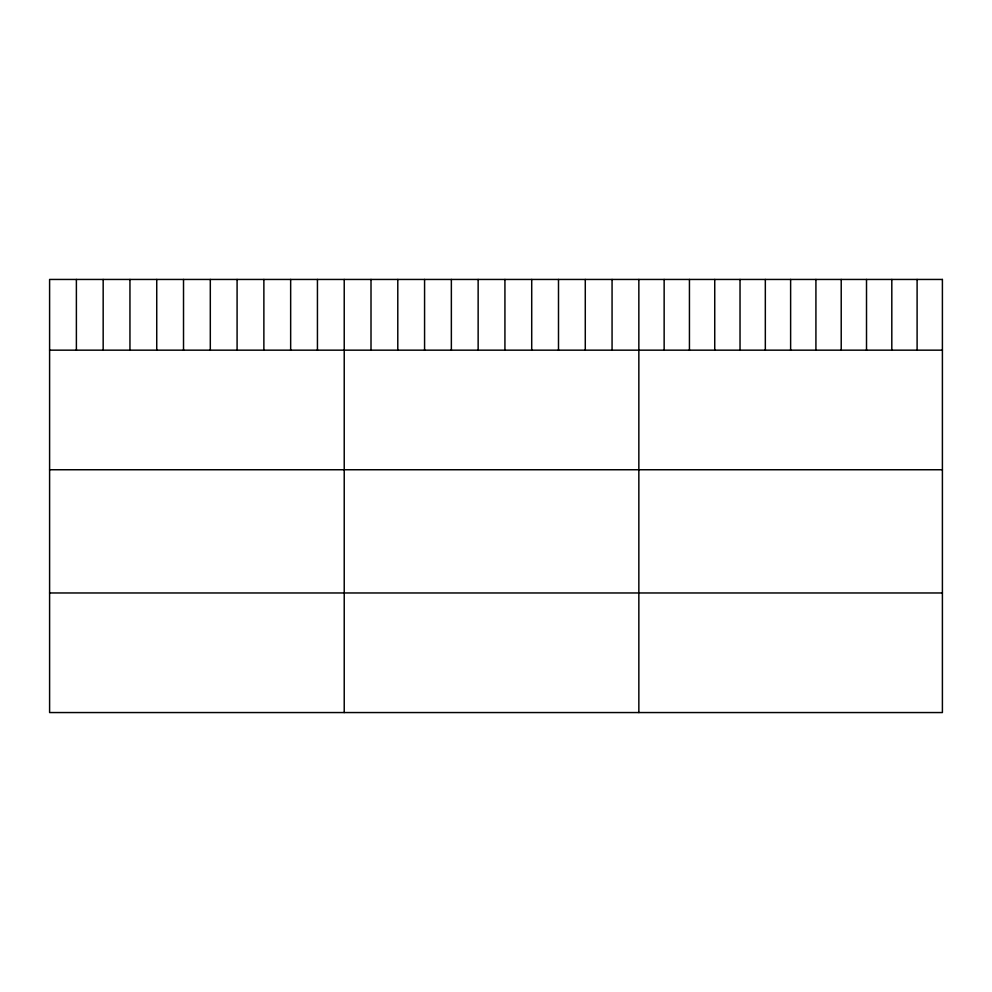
<?xml version="1.0" encoding="UTF-8"?>
<svg xmlns="http://www.w3.org/2000/svg" width="992" height="992" viewBox="0 0 992 992"><rect width="100%" height="100%" fill="white"/><g stroke="black" fill="none" stroke-linecap="round" stroke-linejoin="round"><path stroke-width="1.49" d="M49.6 350.164L942.4 350.164M49.6 469.749L942.4 469.749M49.6 592.968L942.4 592.968M917.104 279.446L917.104 350.164M891.808 279.446L891.808 350.164M866.512 279.446L866.512 350.164M841.216 279.446L841.216 350.164M815.92 279.446L815.92 350.164M790.624 279.446L790.624 350.164M765.328 279.446L765.328 350.164M740.032 279.446L740.032 350.164M714.736 279.446L714.736 350.164M689.44 279.446L689.44 350.164M664.144 279.446L664.144 350.164M638.848 279.446L638.848 712.554M612.064 279.446L612.064 350.164M585.28 279.446L585.28 350.164M558.496 279.446L558.496 350.164M531.712 279.446L531.712 350.164M504.928 279.446L504.928 350.164M478.144 279.446L478.144 350.164M451.36 279.446L451.36 350.164M424.576 279.446L424.576 350.164M397.792 279.446L397.792 350.164M371.008 279.446L371.008 350.164M344.224 279.446L344.224 712.554M317.44 279.446L317.44 350.164M290.656 279.446L290.656 350.164M263.872 279.446L263.872 350.164M237.088 279.446L237.088 350.164M210.304 279.446L210.304 350.164M183.52 279.446L183.52 350.164M156.736 279.446L156.736 350.164M129.952 279.446L129.952 350.164M103.168 279.446L103.168 350.164M76.384 279.446L76.384 350.164M942.4 279.446L49.6 279.446L49.6 712.554L942.4 712.554L942.4 279.446"/></g></svg>
